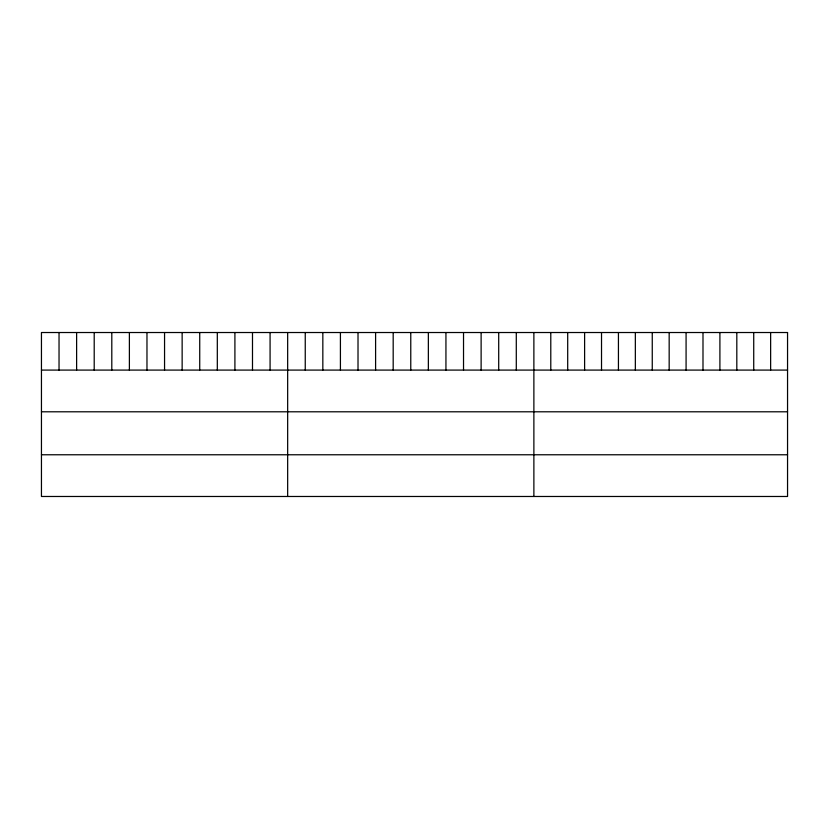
<?xml version="1.0" encoding="UTF-8"?>
<svg xmlns="http://www.w3.org/2000/svg" width="829" height="829" viewBox="0 0 829 829"><rect width="100%" height="100%" fill="white"/><g stroke="black" fill="none" stroke-linecap="round" stroke-linejoin="round"><path stroke-width="1.24" d="M41.45 370.086L787.55 370.086M41.45 411.795L787.55 411.795M41.45 454.769L787.55 454.769M770.638 332.522L770.638 370.086M753.727 332.522L753.727 370.086M736.815 332.522L736.815 370.086M719.904 332.522L719.904 370.086M702.992 332.522L702.992 370.086M686.08 332.522L686.08 370.086M669.169 332.522L669.169 370.086M652.257 332.522L652.257 370.086M635.346 332.522L635.346 370.086M618.434 332.522L618.434 370.086M601.522 332.522L601.522 370.086M584.611 332.522L584.611 370.086M567.699 332.522L567.699 370.086M550.788 332.522L550.788 370.086M533.876 332.522L533.876 496.478M516.291 332.522L516.291 370.086M498.706 332.522L498.706 370.086M481.121 332.522L481.121 370.086M463.525 332.522L463.525 370.086M445.94 332.522L445.94 370.086M428.355 332.522L428.355 370.086M410.769 332.522L410.769 370.086M393.184 332.522L393.184 370.086M375.599 332.522L375.599 370.086M358.014 332.522L358.014 370.086M340.418 332.522L340.418 370.086M322.833 332.522L322.833 370.086M305.248 332.522L305.248 370.086M287.663 332.522L287.663 496.478M270.078 332.522L270.078 370.086M252.493 332.522L252.493 370.086M234.908 332.522L234.908 370.086M217.312 332.522L217.312 370.086M199.727 332.522L199.727 370.086M182.142 332.522L182.142 370.086M164.556 332.522L164.556 370.086M146.971 332.522L146.971 370.086M129.386 332.522L129.386 370.086M111.801 332.522L111.801 370.086M94.205 332.522L94.205 370.086M76.62 332.522L76.62 370.086M59.035 332.522L59.035 370.086M787.55 332.522L41.45 332.522L41.45 496.478L787.55 496.478L787.55 332.522"/></g></svg>
